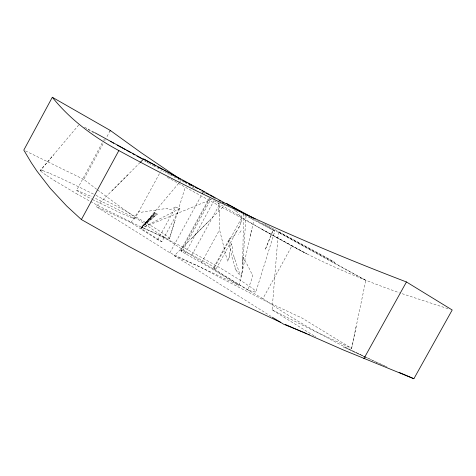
<?xml version="1.0" encoding="UTF-8"?>
<svg xmlns="http://www.w3.org/2000/svg" width="476" height="476" viewBox="0 0 476 476"><rect width="100%" height="100%" fill="white"/><g stroke="black" fill="none" stroke-linecap="round" stroke-linejoin="round"><path stroke-width="0.36" stroke-dasharray="2.38 1.78" d="M229.837 240.326L229.866 238.161L213.343 268.274L223.762 275.14L248.329 290.146M242.855 258.075A11.245 9.151 -63.4 0 0 242.742 259.176L242.129 272.141M219.769 211.035L219.692 213.688M243.587 214.004L242.671 261.86M219.674 214.129L219.567 229.819L226.54 257.802L227.879 261.544L228.962 257.79M242.587 268.333L246.032 215.408M314.029 335.836L272.076 309.846L278.365 231.931M102.209 142.883L76.618 190.323A12.126 0.708 28.2 0 0 77.177 190.811L82.872 194.357A11.573 0.678 28.3 0 0 85.246 195.695L91.63 199.099M127.836 174.865L96.122 206.596L169.884 252.78L231.645 281.846A35.343 2.398 29 0 1 234.823 283.357L238.726 285.243L240.047 281.221L254.065 219.371M213.343 268.274L216.092 268.988L210.428 264.954A15.167 0.94 28.8 0 0 206.12 262.431L188.978 253.524L182.891 250.84L180.707 250.352L182.207 251.614L210.993 198.998M229.468 254.612L231.003 245.319M229.438 254.827L229.236 256.195M241.094 277.228L241.189 275.467L239.654 273.557L235.572 261.455M242.885 258.075L243.373 257.326L249.37 268.785A46.279 38.139 -61.5 0 0 249.817 269.618L251.459 273.182L252.595 274.063L252.756 274.884L251.274 280.489L247.871 290.009M272.076 309.846L313.256 330.546L351.615 348.373L356.31 325.721M351.615 348.373L365.806 280.358L278.412 231.955L334.937 262.395L323.204 255.755A64.742 0.601 28.7 0 0 322.24 255.207L264.299 223.904M250.144 235.793L251.399 230.289M242.105 272.254C242.052 273.706 240.606 275.771 239.261 274.337A7.063 5.718 -64.9 0 1 239.035 274.152A10.698 8.687 -63.9 0 1 237.887 272.825L237.256 271.82M231.128 244.795L231.324 244.111A2.802 2.392 -63.9 0 1 231.503 243.647C233.079 246.8 231.871 253.387 234.246 257.296M241.32 221.459L241.148 222.024M248.954 290.324A73.447 4.831 29.3 0 1 249.692 290.55L251.066 291.009A100.335 6.242 28.6 0 0 253.399 291.74L255.826 292.08L274.83 231.086L273.028 229.973L265.156 249.858L273.325 230.098L268.506 227.469A70.597 0.607 28.7 0 1 267.036 226.677L255.082 220.209M163.655 236.929L167.861 238.422L169.456 238.541L175.067 220.192M169.456 238.541L185.319 186.955M240.862 222.869L239.458 226.231M159.389 173.728L134.708 219.019L121.279 213.349L92.636 199.617M239.006 227.159L238.672 227.814M239.333 226.499L216.092 268.988M103.619 140.295L104.321 138.998M96.622 189.216L83.77 179.416L103.673 142.723M104.672 140.884L105.339 139.658M106.999 136.594L109.325 132.304M160.799 171.146L161.501 169.849M157.788 239.797L175.698 207.012L176.572 207.679L178.405 208.06A13.173 9.728 -59 0 1 179.928 208.47L161.786 241.677L157.788 239.797L130.727 222.459L128.324 221.37A60.642 3.582 28.3 0 1 126.83 220.685L101.959 209.214A39.806 2.451 28.2 0 1 101.12 208.821L96.122 206.596M180.707 250.352L209.261 198.272M209.928 198.492L181.124 251.126L182.207 251.614M238.726 285.243L212.207 269.017L185.081 253.5L214.069 200.539M191.923 254.934L220.204 203.276M201.479 262.823L219.567 229.819M169.884 252.78L201.592 195.065M214.426 267.512L241.665 217.859A11.739 7.997 -37.4 0 1 240.915 221.459M384.525 365.895C342.292 346.748 301.1 324.971 262.895 298.601L291.859 246.015C326.185 264.591 362.307 279.656 399.072 292.669M236.53 231.473L234.008 234.769M130.727 222.459C132.417 221.78 139.504 206.822 141.116 212.355L143.996 211.725A15.03 9.812 -64.2 0 1 145.501 211.415C152.879 210.82 160.299 209.119 167.504 208.452C168.522 211.885 172.901 207.923 174.995 207.369M178.518 183.468L141.247 227.784L155.539 212.73L140.967 227.855L157.395 213.974L140.979 227.849L156.348 213.29L141.08 227.808L155.015 212.314L141.372 227.778L141.824 227.82A13.292 0.815 28.5 0 1 141.937 227.837L142.366 227.945A90.071 5.647 28.8 0 1 143.145 228.159L144.472 228.581A38.276 2.362 28.6 0 1 145.573 228.992L147.548 229.789A64.034 4.004 28.7 0 1 150.63 231.11L182.617 246.931L217.038 266.132A89.006 5.712 28.7 0 1 224.113 270.338L233.549 276.086A114.526 7.539 28.6 0 1 238.345 279.061L239.291 279.65A81.824 5.242 28.7 0 1 246.015 283.964C249.132 286.558 254.178 288.414 255.88 292.05M178.988 182.897L181.362 180.035M78.719 124.998L40.383 170.432L53.461 154.992M112.015 190.715L139.557 163.084M191.721 238.297L224.363 205.555M271.088 316.421L192.625 266.971A41.025 3.1 28.6 0 0 187.014 263.531L174.275 255.725L209.077 220.923M179.928 208.476L143.145 227.415A76.13 47.892 -61.3 0 1 141.372 228.171L140.938 228.343L161.786 241.677M175.698 207.012L175.394 207.167M140.938 228.343L211.445 199.385M76.565 190.168L91.91 196.731M174.275 255.725L177.828 257.183A45.452 3.118 28.5 0 0 179.297 257.843L195.017 264.781A108.189 8.056 29.2 0 1 196.308 265.358L198.444 266.304A30.863 2.083 28.7 0 0 199.688 266.84L206.899 270.463A14.084 0.952 28.8 0 0 208.774 271.498L211.814 273.141A93.802 7.128 28.9 0 1 213.635 274.116L216.681 275.759A78.677 4.927 28.8 0 0 219.716 277.389L264.347 300.392L302.165 318.141L342.738 342.928A35.254 2.172 29.5 0 0 345.154 344.392L351.597 348.325M41.93 170.414L42.852 170.676M248.645 290.235L248.954 290.324M274.801 231.074L263.823 225.326M447.952 308.692L399.739 292.907M49.926 173.448L54.323 175.382A133.482 8.199 28.5 0 1 61.749 178.756L62.302 179.018A137.142 8.449 28.5 0 1 66.848 181.136L70.365 182.802A199.242 12.947 28.7 0 1 73.596 184.343L94.01 194.333M385.173 366.193L387.113 367.073M148.583 230.39L144.531 228.528A165.321 8.699 28.1 0 1 136.041 224.565L101.156 207.221A46.273 2.737 28.3 0 1 98.484 205.81A50.611 2.981 28.3 0 1 77.576 194.309M364.241 356.524L343.458 346.95L366.288 357.44M364.913 356.833L384.352 365.794M95.503 198.409L126.973 214.063A11.852 0.666 28.4 0 1 130.192 215.914L131.019 216.407A13.875 0.779 28.4 0 1 132.352 217.223L133.661 218.067A10.853 0.607 28.4 0 1 134.458 218.657L134.732 218.972M186.027 183.26L186.205 183.272M25.525 150.934L83.77 179.416M365.806 280.358L331.118 261.538A89.881 0.768 28.6 0 1 330.088 260.961L259.468 221.858M95.985 195.321L124.528 210.35L151.207 225.814A98.068 5.736 28.3 0 1 157.83 229.896L166.308 235.465L169.486 238.286M185.604 183.052L184.807 182.641M245.211 215.045L244.807 214.831M183.748 182.088L182.433 181.392M244.045 214.426L243.611 214.194M261.633 229.301L306.776 253.827L165.999 176.602M181.291 180.785L180.464 180.345M93.01 131.733L93.76 132.138M250.477 218.145L242.974 214.087M250.858 218.347L260.907 223.762A73.453 0.595 28.7 0 0 263.758 225.291M169.539 174.466L167.409 173.312M246.015 215.307L246.467 215.551M248.27 216.52L248.722 216.77M249.626 217.258L250.078 217.502M251.893 218.484L252.345 218.728M252.804 218.978L253.256 219.222M253.714 219.466L254.166 219.716M241.814 213.456L242.391 213.772M165.22 172.128L166.32 172.723M162.953 170.896L164.095 171.515M155.343 166.558L155.801 166.802M154.403 166.041L154.879 166.302M156.961 167.641L159.412 168.98M154.426 166.267L149.583 163.619M149.137 163.375L144.127 160.632M150.22 163.756L150.779 164.065M257.189 220.608L257.76 220.918M258.331 221.233L258.896 221.548M209.232 195.654L209.862 195.999M146.656 161.798L147.274 162.137M200.842 191.025L201.419 191.34M204.347 192.958L205.549 193.625M145.382 161.096L146.025 161.447M291.859 246.015L254.559 225.017L214.581 201.056M192.447 186.36L192.923 186.628M93.855 132.774L88.911 130.002A93.028 0.702 28.7 0 1 86.227 128.496M181.076 180.321L181.439 180.529M183.129 181.487L183.736 181.832M77.546 194.303L55.633 181.279M262.895 298.601C205.525 265.673 149.994 229.491 97.187 189.644M185.229 182.689L185.592 182.903M233.918 210.011L234.412 210.309M234.9 210.606L235.62 211.052M235.858 211.201L239.44 213.641M314.868 336.353L315.713 336.877M185.259 182.475L195.874 189.311M45.869 174.995L44.06 173.74A54.794 3.171 28.3 0 1 41.186 171.485L40.662 170.955M217.806 202.33L219.144 204.853L219.704 208.012M236.28 269.94L236.477 270.35M235.174 267.357L232.133 257.611L230.271 247.77M234.299 257.451L235.138 260.134M229.908 243.426L229.944 244.057M240.963 215.497A10.139 7.158 -22.4 0 1 241.933 217.782M241.011 222.006A35.76 29.101 -10.8 0 1 240.719 222.839M239.553 226.302A57.12 44.798 63.8 0 1 239.095 227.23M241.118 230.711A47.654 34.486 75 0 1 238.452 234.263M234.287 235.489A25.496 15.321 -89.9 0 1 229.944 238.66M238.196 214.331A11.138 6.468 6.8 0 1 240.029 215.759M185.093 253.5A19.992 1.244 28.7 0 1 181.112 251.12M228.938 242.944A89.006 52.699 50.5 0 1 228.932 239.839M229.7 247.508A65.849 37.669 52.9 0 1 229.408 243.783M235.971 270.136A53.699 45.523 -49.9 0 1 234.841 267.583M237.191 271.873A30.577 25.264 -58.8 0 1 236.399 270.404M235.632 261.419A73.643 58.631 -65.7 0 1 235.203 260.098M230.955 245.313A20.432 17.392 -64 0 1 231.08 244.789M229.539 256.201A40.9 34.26 -63.7 0 1 229.265 257.813M218.478 208.22A29.887 22.188 -83.6 0 1 218.502 211.088M84.383 127.104A75.654 0.541 28.7 0 1 93.064 131.763M179.654 179.91A76.172 0.553 28.7 0 1 170.539 175.001M55.698 181.308A86.644 4.939 28.4 0 1 45.803 174.96M163.768 236.994A119.607 6.527 28.2 0 1 148.476 230.325M42.769 170.628A58.911 3.427 28.3 0 1 49.98 173.484M40.561 170.902A51.134 2.963 28.2 0 1 41.983 170.444"/><path stroke-width="0.71" d="M179.708 178.839L141.259 152.772L110.319 130.466L52.318 97.271L23.8 150.095L31.267 162.667L36.955 171.14L50.272 188.359L66.658 205.995L81.39 219.555L128.306 246.122L177.816 272.474L230.092 298.595L280.632 322.329M109.659 131.691L110.319 130.466M81.39 219.555L118.857 150.577C93.707 137.07 70.234 119.678 52.318 97.271M202.282 193.803L203.663 191.287L226.207 203.847M363.89 358.595L406.45 281.965L452.2 309.995L413.882 378.729L343.696 350.11L285.32 324.477M140.063 162.572L143.633 158.99M406.45 281.965C307.96 244.277 211.451 201.122 118.857 150.577M302.236 331.766L283.648 324.21L272.343 317.272M302.837 332.01L303.438 332.254M304.033 332.492L304.628 332.736M305.223 332.98L305.812 333.218M306.407 333.456L306.996 333.7M308.757 334.414L309.34 334.652M413.882 378.729L399.168 372.416M188.645 183.801L189.079 184.028M197.653 188.448L198.278 188.788M196.398 187.782L195.136 187.104M189.519 184.266L189.972 184.504M190.43 184.753L190.9 185.003M203.663 191.287L143.687 159.014L148.191 161.542A46.029 0.387 28.7 0 0 148.94 161.959L150.987 163.101M255.356 219.091L226.463 203.538L230.11 205.602A62.38 0.577 28.7 0 0 230.8 205.989L232.234 206.792M165.499 171.146L164.214 170.456M166.802 171.848L167.433 172.187M173.008 175.186L173.609 175.513M174.014 175.727L174.418 175.947M174.823 176.168L175.233 176.382M176.453 177.042L177.673 177.703M178.286 178.03L178.899 178.357M180.124 179.018L180.737 179.351M183.825 181.011L182.588 180.345M184.444 181.344L185.069 181.683M186.312 182.35L186.937 182.689M188.811 183.694L190.067 184.373M191.376 185.259L191.858 185.521M214.753 198.129L215.134 198.331M94.516 132.548L143.092 159.109M168.653 172.842L169.248 173.163M170.426 173.799L171.598 174.43M171.997 174.644L172.604 174.972M190.697 184.712L191.965 185.396M162.518 169.539L163.036 169.825M193.232 186.08L193.869 186.419M199.551 189.466L200.2 189.817M196.576 188.056L197.135 188.359M218.996 200.42L219.466 200.67M219.942 200.931L220.424 201.193M206.989 193.69L207.637 194.047M210.451 195.571L210.85 195.791M211.659 196.231L212.064 196.451M212.457 196.665L212.837 196.874M110.581 141.497L111.336 141.907M222.423 202.282L222.941 202.556M223.458 202.841L223.976 203.121M161.578 169.028L162.054 169.289M112.11 142.33L113.734 143.216M243.676 213.194L244.301 213.534M245.58 214.236L246.836 214.926M248.026 215.58L248.603 215.896M250.87 217.139L251.435 217.449M242.004 212.278L242.516 212.558M117.233 145.132L121.077 147.251M202.092 190.852L202.663 191.173M122.106 147.822L125.527 149.714M241.558 212.034L240.951 211.695M210.469 195.523L211.189 195.922M161.191 168.819L160.62 168.498M126.771 150.404L128.978 151.63M129.43 151.88L130.835 152.659M227.689 204.674L228.177 204.948M228.664 205.221L229.158 205.495M233.871 208.119L234.251 208.333M208.071 194.19L208.613 194.488M213.355 197.124L213.956 197.457M157.859 166.945L158.472 167.284M132.792 153.748L134.833 154.884M136.951 156.069L140.295 157.931M140.878 158.252L142.038 158.901M203.811 191.81L204.382 192.125M206.536 193.333L207.042 193.613M158.77 167.451L159.329 167.766M151.273 163.262L153.284 164.387M153.57 164.547L154.147 164.869M154.432 165.029L154.718 165.19A46.606 0.357 28.8 0 1 155.563 165.66L155.842 165.815M232.472 206.929L235.656 208.714M235.852 208.827L236.459 209.166M236.923 209.428L237.387 209.69M239.291 210.755L239.91 211.106M240.707 211.558L240.1 211.213M159.585 167.909L160.204 168.26M238.107 210.089A37.628 0.339 28.7 0 1 237.863 209.958"/></g></svg>
